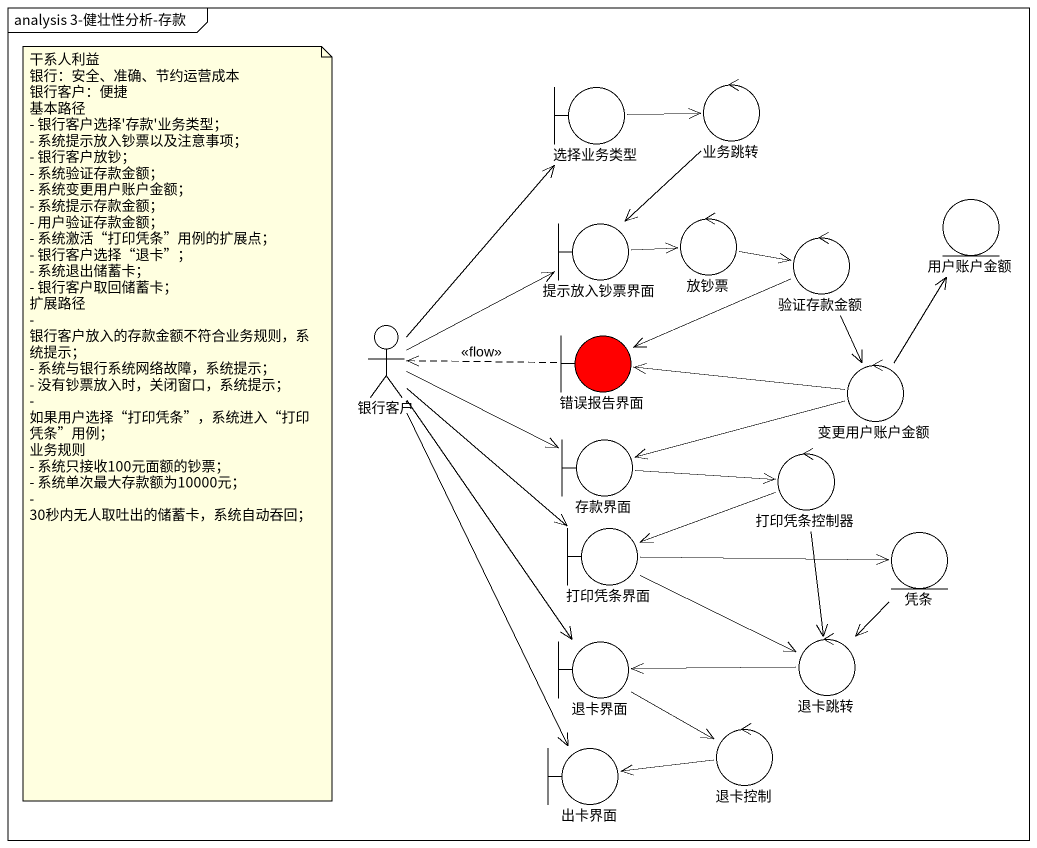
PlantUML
@startuml
mainframe analysis 3-健壮性分析-存款
boundary 选择业务类型
control 业务跳转
entity 用户账户金额
boundary 提示放入钞票界面
control 放钞票
control 验证存款金额
actor 银行客户
boundary 错误报告界面 #FF0000
control 变更用户账户金额
boundary 存款界面
control 打印凭条控制器
boundary 打印凭条界面
entity 凭条
boundary 退卡界面
control 退卡跳转
control 退卡控制
boundary 出卡界面
选择业务类型 -right-> 业务跳转
业务跳转 --> 提示放入钞票界面
提示放入钞票界面 -right-> 放钞票
放钞票 -right-> 验证存款金额
验证存款金额 -left-> 错误报告界面
验证存款金额 --> 变更用户账户金额
银行客户 -up-> 选择业务类型
银行客户 -right-> 提示放入钞票界面
银行客户 -right-> 存款界面
银行客户 --> 打印凭条界面
银行客户 --> 退卡界面
银行客户 --> 出卡界面
错误报告界面 .left.> 银行客户 : <<flow>>
变更用户账户金额 -up-> 用户账户金额
变更用户账户金额 -left-> 错误报告界面
变更用户账户金额 -left-> 存款界面
存款界面 -right-> 打印凭条控制器
打印凭条控制器 -left-> 打印凭条界面
打印凭条控制器 --> 退卡跳转
打印凭条界面 -right-> 凭条
打印凭条界面 -right-> 退卡跳转
凭条 --> 退卡跳转
退卡界面 --> 退卡控制
退卡跳转 -left-> 退卡界面
退卡控制 -left-> 出卡界面
note as N1
  干系人利益
  银行：安全、准确、节约运营成本
  银行客户：便捷
  基本路径
  - 银行客户选择'存款'业务类型；
  - 系统提示放入钞票以及注意事项；
  - 银行客户放钞；
  - 系统验证存款金额；
  - 系统变更用户账户金额；
  - 系统提示存款金额；
  - 用户验证存款金额；
  - 系统激活“打印凭条”用例的扩展点；
  - 银行客户选择“退卡”；
  - 系统退出储蓄卡；
  - 银行客户取回储蓄卡；
  扩展路径
  - 银行客户放入的存款金额不符合业务规则，系统提示；
  - 系统与银行系统网络故障，系统提示；
  - 没有钞票放入时，关闭窗口，系统提示；
  - 如果用户选择“打印凭条”，系统进入“打印凭条”用例；
  业务规则
  - 系统只接收100元面额的钞票；
  - 系统单次最大存款额为10000元；
  - 30秒内无人取吐出的储蓄卡，系统自动吞回；
end note
@enduml
